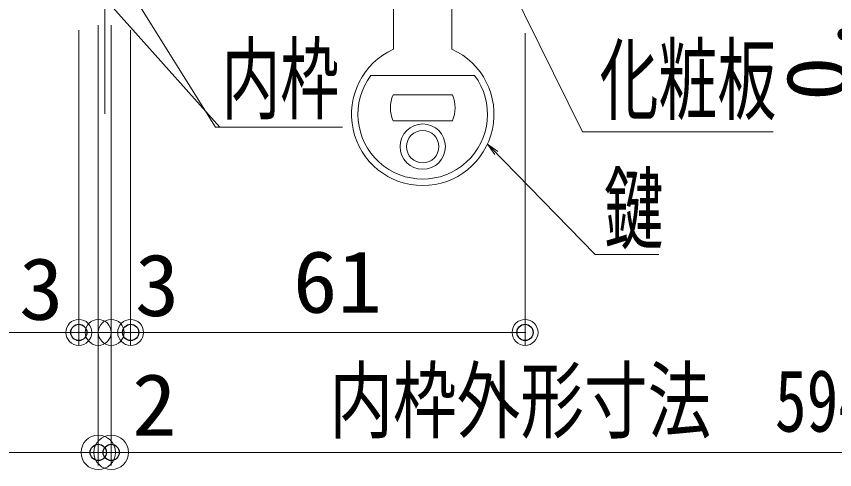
# Model space of a CAD drawing. Units: millimetres, scale not verified. Extents: x -1600 to 1600, y -1108 to 1108.
# Drawn here: x -1075.1 to -822.4, y 503.7 to 643.6 of the extents above; entities that cross this region are included whole.
import ezdxf
from ezdxf.enums import TextEntityAlignment as Align

# ---------------------------------------------------------------- set-up
doc = ezdxf.new("R2010")
doc.units = ezdxf.units.MM
doc.header["$LTSCALE"] = 10
doc.header["$PDMODE"] = 32
doc.header["$PDSIZE"] = 5
for name, color, linetype, lineweight in [('0-5_0', 3, 'Continuous', 9), ('0-7_center', 5, 'Continuous', 9), ('0-A_SUNPO', 5, 'Continuous', 9), ('1-2_sunpou', 1, 'Continuous', 9)]:
    doc.layers.add(name, color=color, linetype=linetype, lineweight=lineweight)
doc.layers.add('0-D_DEFPOINTS', color=7, linetype='Continuous')
doc.styles.add('ＭＳ ゴシック', font='')
doc.styles.get('ＭＳ ゴシック').set_extended_font_data('MS Gothic')

# ---------------------------------------------------------------- blocks, each defined once
blk = doc.blocks.new('_ORIGIN')
at = {"layer": '0-5_0', "color": 1}
blk.add_line((0, 0), (-10, 0), dxfattribs=at)
blk.add_circle((0, 0), 5, dxfattribs=at)
blk = doc.blocks.new('_OPEN')
at = {"layer": '0-5_0', "color": 1}
blk.add_line((0, 0), (-10, 0), dxfattribs=at)
blk.add_lwpolyline([(-10, 1.667), (0, 0), (-10, -1.667)], dxfattribs=at)

msp = doc.modelspace()

# ---------------------------------------------------------------- linework, layer by layer
at = {"layer": '0-7_center'}
msp.add_line((-1047.78, 613.54), (-1047.78, 922.21), dxfattribs=at)
at = {"layer": '0-A_SUNPO'}
for p, q in [((-958.58, 649.38), (-958.58, 633.45)), ((-940.58, 649.38), (-940.58, 633.45)), ((-933.58, 625.38), (-965.58, 625.38)), ((-940.41, 619.38), (-958.74, 619.38)), ((-940.41, 611.38), (-958.74, 611.38))]:
    msp.add_line(p, q, dxfattribs=at)
for radius in [7, 5]:
    msp.add_circle((-949.58, 603.38), radius, dxfattribs=at)
for centre, radius, start, end in [((-949.58, 613.38), 22, 114.1478, 65.8523), ((-949.58, 613.38), 20, 143.1301, 36.8699), ((-949.58, 615.38), 10, 156.4217, 203.5781), ((-949.58, 615.38), 10, 336.4219, 23.5783)]:
    msp.add_arc(centre, radius, start, end, dxfattribs=at)
at = {"layer": '0-D_DEFPOINTS'}
for p in [(-1055.78, 546.03), (-1039.78, 546.03), (-917.98, 546.03), (-1049.78, 508.98), (-1045.78, 508.98), (-1045.78, 508.98)]:
    msp.add_point(p, dxfattribs=at)
at = {"layer": '1-2_sunpou', "color": 7}
msp.add_line((-1012.26, 609.37), (-1052.41, 654.41), dxfattribs=at)
at = {"layer": '1-2_sunpou'}
for p, q in [((-1055.78, 639.38), (-1055.78, 542.03)), ((-1055.78, 639.38), (-1055.78, 542.03)), ((-1049.78, 640.88), (-1049.78, 504.98)), ((-1049.78, 640.88), (-1049.78, 542.03)), ((-1045.78, 640.88), (-1045.78, 542.03)), ((-1039.78, 639.38), (-1039.78, 542.03)), ((-1039.78, 639.38), (-1039.78, 542.03)), ((-1045.78, 638.38), (-1045.78, 504.98)), ((-917.98, 638.38), (-917.98, 542.03)), ((-1063.78, 546.03), (-1169.58, 546.03)), ((-1063.78, 546.03), (-1071.78, 546.03)), ((-1053.78, 546.03), (-1061.78, 546.03)), ((-1049.78, 546.03), (-1055.78, 546.03)), ((-1045.78, 546.03), (-1039.78, 546.03)), ((-1041.78, 546.03), (-1033.78, 546.03)), ((-1031.78, 546.03), (-1023.78, 546.03)), ((-1031.78, 546.03), (-925.98, 546.03)), ((-1314.88, 508.98), (-1049.78, 508.98)), ((-1060.42, 508.98), (-1071.06, 508.98)), ((-1049.78, 508.98), (-1045.78, 508.98)), ((-790, 508.98), (-1045.78, 508.98)), ((-1035.14, 508.98), (-1024.5, 508.98))]:
    msp.add_line(p, q, dxfattribs=at)
at = {"layer": '1-2_sunpou', "color": 7}
for points in [[(-974.36, 609.37), (-1013.58, 609.37), (-1041.57, 654.29)], [(-841.37, 608), (-900.19, 608), (-922.56, 653.22)], [(-876.7, 570.04), (-896.33, 570.04), (-928.68, 603.24)]]:
    msp.add_lwpolyline(points, dxfattribs=at)

# ---------------------------------------------------------------- block references
at = {"layer": '1-2_sunpou'}
for name, p, xscale, yscale, rotation in [('_OPEN', (-929.6, 604.15), 0.39, 0.39, 135.38261), ('_ORIGIN', (-1049.78, 546.03), 0.8, 0.8, 180), ('_ORIGIN', (-1039.78, 546.03), 0.8, 0.8, 180), ('_ORIGIN', (-1039.78, 546.03), 0.8, 0.8, 180), ('_ORIGIN', (-1045.78, 508.98), 1.064, 1.064, 180)]:
    msp.add_blockref(name, p, dxfattribs=dict(at, xscale=xscale, yscale=yscale, rotation=rotation))
for p, xscale, yscale in [((-1055.78, 546.03), 0.8, 0.8), ((-1055.78, 546.03), 0.8, 0.8), ((-1045.78, 546.03), 0.8, 0.8), ((-917.98, 546.03), 0.8, 0.8), ((-1049.78, 508.98), 1.064, 1.064)]:
    msp.add_blockref('_ORIGIN', p, dxfattribs=dict(at, xscale=xscale, yscale=yscale))

# ---------------------------------------------------------------- texts
at = {"layer": '1-2_sunpou', "color": 2, "style": 'ＭＳ ゴシック', "width": 1.05}
msp.add_text('0.5', height=19.21, rotation=90, dxfattribs=at).set_placement((-812.45, 617.48), align=Align.BOTTOM_LEFT)
at = {"layer": '1-2_sunpou', "color": 2, "style": 'ＭＳ ゴシック'}
for s, height, width, p in [('内枠', 20.53, 0.65, (-1011.77, 607.85)), ('化粧板', 20.53, 0.65, (-894.97, 607.65)), ('鍵', 20.53, 0.65, (-893.53, 567.77)), ('3', 19.21, 1.05, (-1074.23, 544.15)), ('3', 19.21, 1.05, (-1038.45, 545.31)), ('61', 19.21, 1.05, (-989.65, 546.33)), ('内枠外形寸法\u3000594.5', 19.21, 0.75, (-978.4, 509.63)), ('2', 19.21, 1.05, (-1039.35, 508.34))]:
    msp.add_text(s, height=height, dxfattribs=dict(at, width=width)).set_placement(p, align=Align.BOTTOM_LEFT)

doc.saveas('drawing.dxf')
